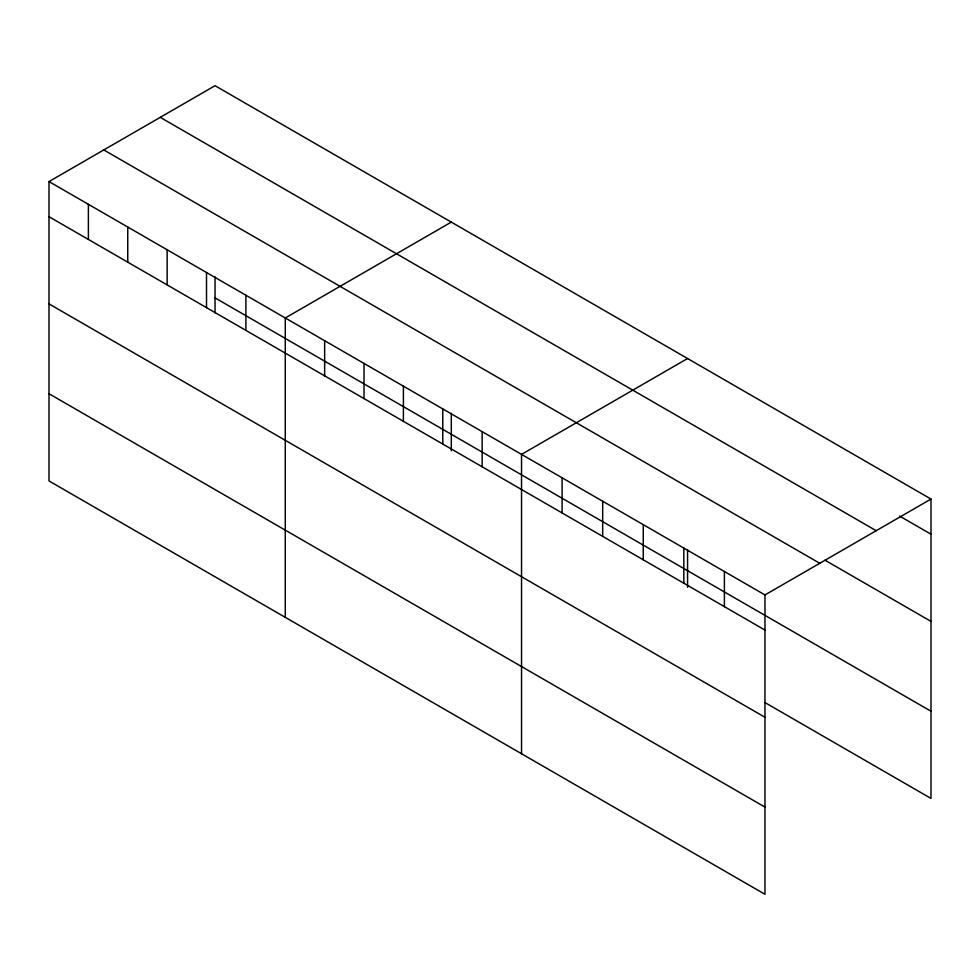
<?xml version="1.0" encoding="UTF-8"?>
<svg xmlns="http://www.w3.org/2000/svg" width="980" height="980" viewBox="0 0 980 980"><rect width="100%" height="100%" fill="white"/><g stroke="black" fill="none" stroke-linecap="round" stroke-linejoin="round"><path stroke-width="1.47" d="M49 181.57L764.964 594.934L764.964 894.287L49 480.935L49 181.57L215.037 85.713L931 499.065L931 798.431L764.792 702.464M451.302 222.117L285.266 317.986L285.266 617.339M687.568 358.533L521.532 454.389L521.532 753.742M764.964 594.934L931 499.065M899.591 516.068L931 534.198M160.242 117.343L876.206 530.707M824.989 560.193L931 621.394M103.794 149.94L819.758 563.292M215.037 297.871L931 711.235M49 216.703L764.964 630.067M49 303.898L764.964 717.262M49 393.74L764.964 807.091M724.392 571.512L724.392 606.645M687.568 549.731L687.568 587.228M683.82 548.077L683.82 583.21M643.248 524.655L643.248 559.788M602.676 501.233L602.676 536.366M562.104 477.811L562.104 512.944M482.16 431.653L482.16 466.786M451.302 413.327L451.302 450.825M442.776 408.917L442.776 444.05M403.405 386.181L403.405 421.314M364.021 363.445L364.021 398.578M324.649 340.709L324.649 375.842M245.894 295.25L245.894 330.382M215.037 276.911L215.037 312.914M206.511 272.514L206.511 307.647M167.139 249.778L167.139 284.911M127.755 227.042L127.755 262.175M88.384 204.306L88.384 239.439"/></g></svg>
